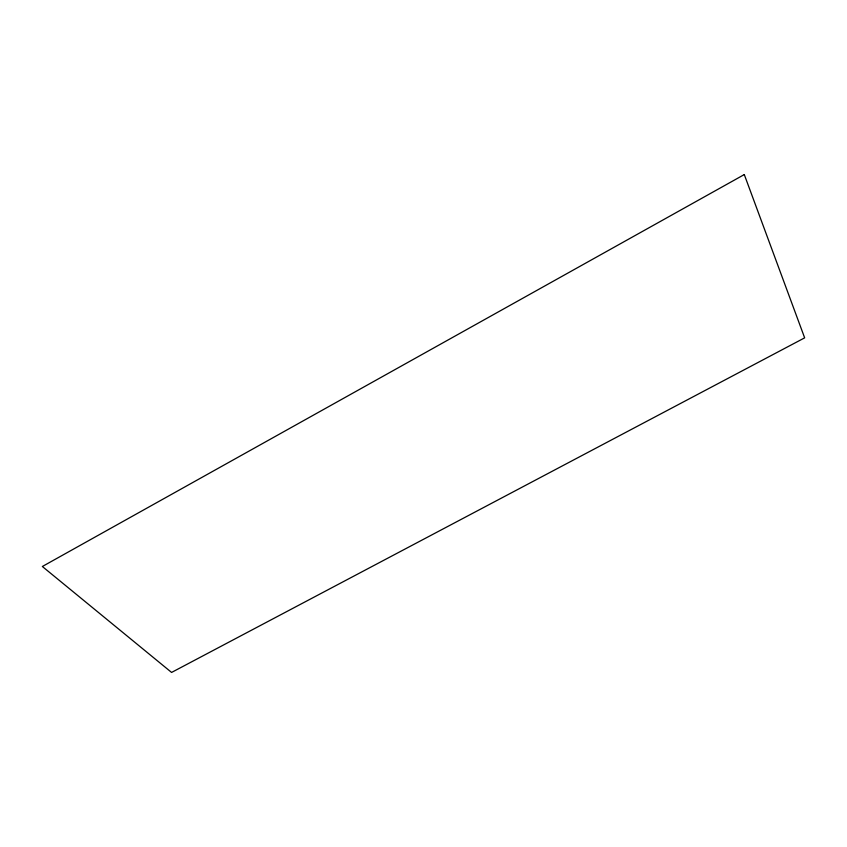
<?xml version="1.0" encoding="UTF-8"?>
<svg xmlns="http://www.w3.org/2000/svg" width="847" height="847" viewBox="0 0 847 847"><rect width="100%" height="100%" fill="white"/><g stroke="black" fill="none" stroke-linecap="round" stroke-linejoin="round"><path stroke-width="1.27" d="M744.291 174.567L42.35 566.495L171.581 672.433L804.65 337.847L744.291 174.567"/></g></svg>
